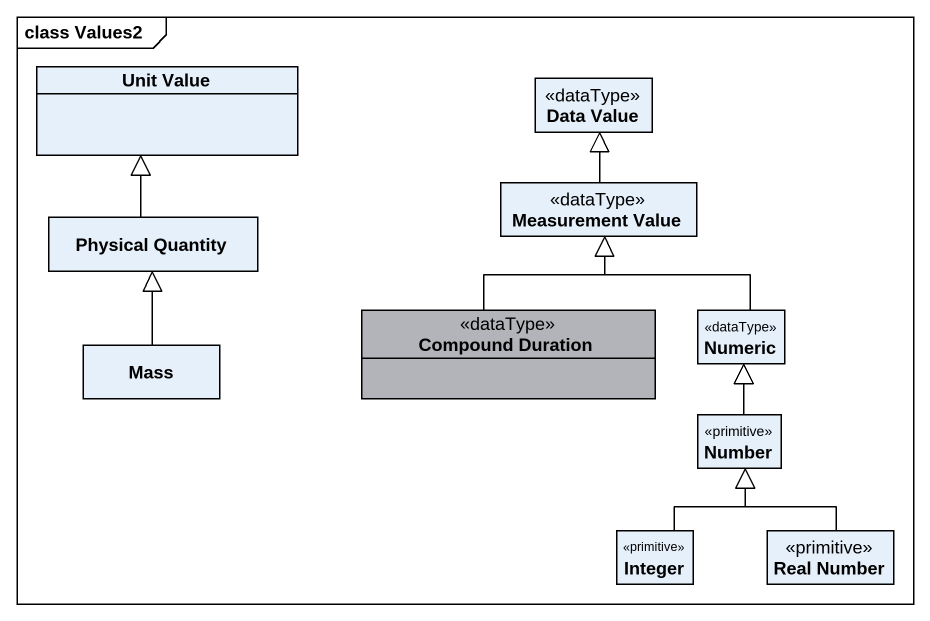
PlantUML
@startuml
mainframe class Values2
hide circle
hide empty members
class "Unit Value" as Unit_Value
class "Data Value" as Data_Value <<dataType>>
class "Measurement Value" as Measurement_Value <<dataType>>
class "Physical Quantity" as Physical_Quantity
class "Compound Duration" as Compound_Duration <<dataType>> #B3B4B9
class Numeric <<dataType>>
class Mass
class Number <<primitive>>
class Integer <<primitive>>
class "Real Number" as Real_Number <<primitive>>
Measurement_Value -up-|> Data_Value
Physical_Quantity -up-|> Unit_Value
Compound_Duration -up-|> Measurement_Value
Numeric -up-|> Measurement_Value
Mass -up-|> Physical_Quantity
Number -up-|> Numeric
Integer -up-|> Number
Real_Number -up-|> Number
@enduml
